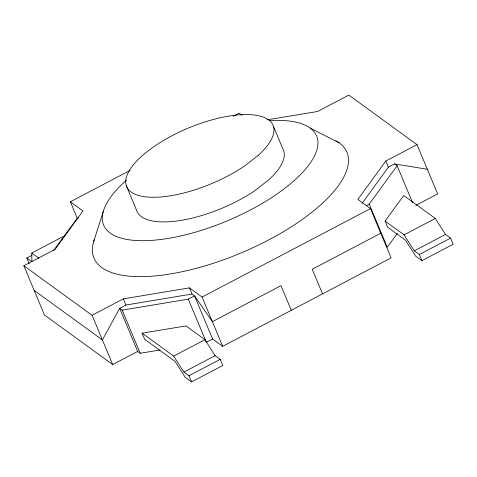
<?xml version="1.0" encoding="UTF-8"?>
<svg xmlns="http://www.w3.org/2000/svg" width="477" height="477" viewBox="0 0 477 477"><rect width="100%" height="100%" fill="white"/><g stroke="black" fill="none" stroke-linecap="round" stroke-linejoin="round"><path stroke-width="0.72" d="M93.605 241.756L103.33 211.341M415.932 205.313L437.642 193.912L417.029 144.638L385.786 161.047L357.869 199.422L370.51 208.592L391.122 257.866L222.693 346.32L212.587 338.98L194.55 295.865L192.022 294.029L189.447 287.869L123.328 298.876L92.085 315.285L23.85 265.743L55.093 249.334L83.01 210.959L70.369 201.783L130.346 170.283M362.192 203.178L388.361 167.206L394.61 163.921L427.338 169.275M366.097 205.772L369.222 204.132L397.138 165.757L394.61 163.921M385.112 221.095L403.721 195.51L435.31 218.448L445.518 234.44L450.574 238.106L453.15 244.266L421.906 260.675L415.586 256.089L405.378 240.098L387.688 227.255L385.112 221.095L404.067 234.857L414.274 250.842L419.331 254.515L421.906 260.675M397.293 233.456L387.258 247.247L369.222 204.132M53.668 250.419L77.107 218.406L78.294 217.78M233.164 116.293L239.096 113.174L242.101 115.362M32.019 255.284L26.813 258.021L31.87 261.688L31.768 253.043L63.012 236.634M192.022 294.029L125.904 305.036L119.655 308.315L102.388 339.922L34.153 290.38M160.057 349.963L140.22 353.266L137.692 351.43L119.655 308.315L122.184 310.151L188.302 299.145L194.55 295.865L212.39 321.683L280.977 285.663L291.286 310.3M189.447 287.869L202.081 297.046L370.51 208.592M23.85 265.743L44.462 315.017L112.697 364.559L137.692 351.43M404.067 234.857L435.31 218.448M142.104 333.155L173.694 356.092L204.937 339.684L215.145 355.669L220.201 359.342L222.777 365.501L191.533 381.91L185.213 377.319L175.005 361.333L144.68 339.314L142.104 333.155L185.982 325.922L204.937 339.684M212.587 338.98L206.338 342.259L188.302 299.145M414.274 250.842L445.518 234.44M173.694 356.092L183.901 372.078L215.145 355.669M419.331 254.515L450.574 238.106M183.901 372.078L188.958 375.751L220.201 359.342M267.09 119.816L317.551 111.499L348.794 95.09L417.029 144.638M310.116 128.045L339.171 142.838M31.768 253.043L38.923 258.236M379.984 232.031L380.813 233.229L312.22 269.255L322.53 293.892M397.138 165.757L412.599 202.713M385.786 161.047L388.361 167.206M273.416 126.268L283.726 150.905A79.379 30.123 -22.7 0 1 268.575 179.984L254.778 190.705A79.379 30.123 -22.7 0 1 136.541 210.196L126.238 185.559M202.081 297.046L222.693 346.32M188.958 375.751L191.533 381.91M123.328 298.876L125.904 305.036M122.184 310.151L140.22 353.266M70.369 201.783L77.53 218.889M92.085 315.285L112.697 364.559M26.813 258.021L29.103 263.495M335.79 140.697A137.108 52.029 -22.7 0 1 238.327 254.092A137.108 52.029 -22.7 0 1 94.196 239.901M269.583 120.651A115.458 43.812 -22.7 0 1 298.059 176.997A115.458 43.812 -22.7 0 1 144.746 240.688A115.458 43.812 -22.7 0 1 126.62 180.038M258.272 155.341L244.468 166.068A79.379 30.123 -22.7 0 1 127.305 187.956A79.379 30.123 -22.7 0 1 216.48 118.672A79.379 30.123 -22.7 0 1 258.272 155.341"/></g></svg>
